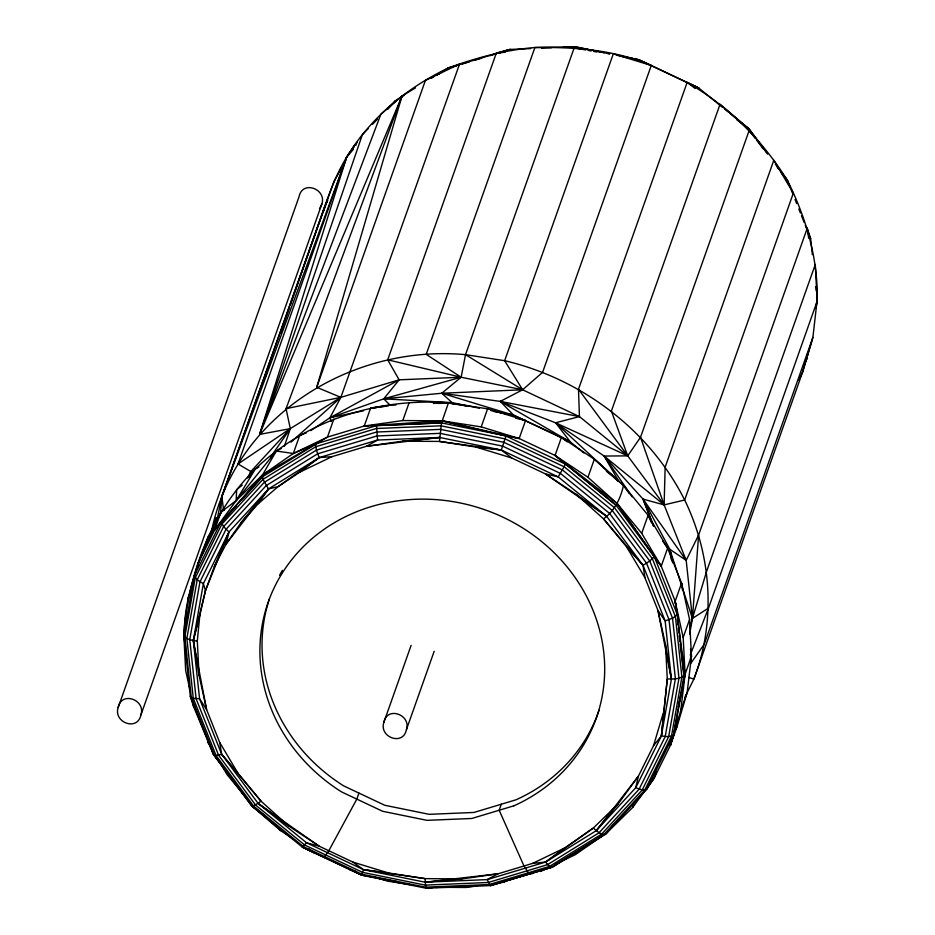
<?xml version="1.0" encoding="UTF-8"?>
<svg xmlns="http://www.w3.org/2000/svg" width="935" height="935" viewBox="0 0 935 935"><rect width="100%" height="100%" fill="white"/><g stroke="black" fill="none" stroke-linecap="round" stroke-linejoin="round"><path stroke-width="1.4" d="M292.643 838.566L280.886 830.771L251.597 805.83L213.437 754.428L193.674 706.837L190.296 696.294L183.774 633.79C188.59 573.33 211.263 512.205 255.197 469.16C306.014 420.037 378.617 397.62 448.484 402.798L452.131 402.658L479.316 408.198M684.817 697.381L693.863 679.126L802.534 372.27L812.889 337.43L817.19 299.609C818.02 257.966 805.912 217.575 787.504 180.572C762.481 140.344 728.295 106.076 687.143 82.409L578.484 389.264L579.455 416.601L627.712 455.859L664.119 504.888L686.185 560.346L692.426 618.444L689.668 634.07M310.852 430.579L329.88 417.793L383.771 398.824L441.776 393.238L500.272 401.395L555.554 422.784L604.162 456.058L643.046 499.115L664.119 504.888L665.147 467.149L773.806 160.294L793.336 193.148L684.665 500.003C711.652 555.437 716.152 621.331 693.863 679.126L688.779 677.396M689.633 627.993L692.426 618.444L698.609 535.019L807.267 228.163L810.645 238.706L812.363 254.647M220.496 513.853L221.852 496.543L324.585 206.88C332.498 184.172 341.707 161.03 357.252 142.389M618.175 803.866L593.363 828.013L564.588 848.033L532.564 863.414L498.063 873.793L461.948 878.912L425.098 878.631L388.434 872.974L352.846 862.07L319.209 846.198L288.354 825.734L261.052 801.201L237.957 773.187L219.655 742.378L206.588 709.548L199.073 675.502L193.323 640.545L205.478 590.569L214.325 566.587L226.188 543.901L240.903 522.817L258.282 503.649L278.069 486.644L299.995 472.046L332.018 456.654L366.52 446.275L402.634 441.168L439.485 441.437L476.149 447.094L511.737 457.998L545.374 473.87L576.229 494.334L603.531 518.878L626.625 546.893L644.928 577.69L657.995 610.52L665.51 644.566L667.274 678.997L661.361 736.02L635.718 787.726L596.214 830.712L545.549 862.058L487.17 879.613L425.051 882.196L363.434 869.632L306.516 842.762L258.165 803.434L221.7 754.311L199.576 698.749L193.323 640.545L203.362 583.639L229.005 531.945L268.509 488.947L319.186 457.612L377.565 440.046L439.672 437.463L501.3 450.027L558.218 476.897L606.558 516.237L643.035 565.348L665.147 620.91L671.4 679.126L661.361 736.02L653.553 745.616L638.395 776.179L618.175 803.866L596.214 830.712L601.579 834.172L605.319 834.371L646.646 789.397L654.266 777.897L670.43 745.312L676.823 727.255L687.178 692.426L691.456 656.195L689.574 619.473L681.568 583.148L667.625 548.132L648.095 515.279L623.47 485.394L594.344 459.225L561.444 437.393L513.642 415.198L441.776 393.238L461.142 377.237L465.525 354.669L574.195 47.814L575.189 46.75L609.363 53.727M332.018 456.654L319.186 457.612L278.069 486.644L268.509 488.947L262.98 479.351L262.606 474.84L276.304 451.021L281.47 448.391M199.073 675.502L197.308 641.071L199.786 615.51L205.478 590.569L229.005 531.945L223.582 526.627L221.092 521.753L262.419 476.78L327.46 437.077L364.264 426.009L402.786 420.551L442.091 420.843L481.209 426.886L519.17 438.515L555.051 455.45L587.951 477.271L617.077 503.451L641.702 533.324L661.232 566.189L675.175 601.205L683.181 637.518L685.074 674.252L680.785 710.471L670.43 745.312L671.307 741.046M118.172 707.503C113.123 722.486 137.667 731.673 140.94 714.878L321.85 204.005C326.899 189.01 302.356 179.836 299.083 196.631L118.172 707.503C121.445 690.708 146 699.894 140.94 714.878M411.131 645.325L383.853 722.369C378.839 737.224 403.172 746.329 406.409 729.686L434.179 651.263M406.409 729.686C411.423 714.831 387.09 705.738 383.853 722.369M185.539 648.247C179.964 609.667 195.368 571.963 208.318 536.293L210.176 534.107M251.76 804.591L252.228 806.344L253.607 806.087L261.052 801.201L221.7 754.311L219.655 742.378M215.693 520.503L211.497 531.384C234.837 415.865 351.782 344.127 465.525 354.669L522.642 389.79L579.455 416.601L555.554 422.784L627.712 455.859L640.522 437.264L749.18 130.409L749.344 129.17L720.055 104.229L611.385 411.084L627.712 455.859L604.162 456.058L618.713 481.28L623.47 485.394L629.302 493.668M197.308 641.071C192.575 640.37 186.509 639.902 183.763 635.391L194.258 575.855L198.407 562.73L220.964 512.088L224.084 509.084M670.43 745.312L673.481 735.296L683.988 675.76L677.443 614.856L675.175 601.205L681.568 583.148L682.538 590.312M804.766 363.002L806.683 359.145L807.688 353.477M815.682 308.118L817.19 299.609L816.722 295.261M249.902 476.92L250.86 471.544L290.294 428.627L340.866 397.352L399.14 379.82L461.142 377.237L522.642 389.79L542.604 372.329L651.274 65.473C615.031 49.637 574.032 47.007 534.89 47.521C505.204 49.929 476.546 57.678 448.648 67.834C407.181 87.516 370.611 117.6 346.675 157.103L221.852 496.543L216.289 523.553M806.683 359.145L807.711 353.488M815.893 308.269L817.167 301.21L815.285 264.488L706.615 571.343L692.426 618.444L708.508 608.066L817.167 301.21M532.564 863.414L545.549 862.058L593.363 828.013L596.214 830.712L638.395 776.179L635.718 787.726L642.24 789.923L646.646 789.397L673.481 735.296L685.074 674.252L691.456 656.195L690.486 649.03M371.546 425.717L441.519 422.9L519.17 438.515L525.563 420.458L487.602 408.829L448.484 402.798L441.519 422.9L439.485 441.437L501.3 450.027L511.737 457.998M183.763 635.391L188.356 612.6M197.262 568.422L198.407 562.73L214.571 530.133L220.964 512.088L236.158 500.599L262.606 474.84L293.298 453.487L327.46 437.077L333.853 419.032M678.331 706.93L685.074 674.252L677.501 618.386M675.526 729.873L678.576 718.735M690.579 660.461L691.456 656.195L690.369 658.894M323.627 211.076L327.46 199.704M199.786 615.51L193.323 640.545L206.588 709.548L199.576 698.749L193.288 698.34L190.296 696.294L213.437 754.428L228.245 773.818M316.731 387.312L425.402 80.457L459.564 64.036L340.866 397.352L316.731 387.312L402.015 96.024L415.514 87.867M638.991 60.763L639.26 59.828L616.481 55.177M653.553 745.616L663.254 712.961M402.015 96.024L259.591 434.413L380.907 114.163L402.015 96.024L286.052 408.653L290.294 428.627L259.591 434.413L346.675 157.103L353.266 149.495M284.404 446.252L290.294 428.627L238.016 463.959L250.86 471.544L248.733 476.967M371.464 425.53L442.091 420.843L505.999 436.061L501.3 450.027L476.149 447.094M259.591 434.413L362.383 134.617L368.425 128.434M216.289 517.628L211.497 531.384L216.429 517.651M264.687 378.757L267.083 371.885M280.5 333.374L289.605 307.253M290.563 304.506L324.585 206.88L327.753 200.359M238.016 463.959L346.675 157.103M190.284 691.468L185.656 670.512L183.774 633.79L184.686 631.219M205.478 590.569L203.362 583.639L197.191 579.852L194.258 575.855L221.092 521.753L214.571 530.133L236.158 500.599L276.304 451.021L293.298 453.487L299.691 435.441L306.4 432.8M395.902 404.995L390.14 405.229L383.771 398.824L399.14 379.82L387.698 359.823L496.356 52.968L509.727 49.45L530.694 48.608M402.786 420.551L409.179 402.506M481.209 426.886L487.602 408.829M358.958 793.09L356.819 799.109L328.816 850.733L324.048 857.43M583.919 452.972L570.455 442.021L561.444 437.393L555.051 455.45L616.142 505.321L661.232 566.189L667.625 548.132L662.623 541.003M587.951 477.271L594.344 459.225L618.713 481.28L614.131 477.773M501.3 804.229L499.173 810.248L523.997 865.997L528.415 872.752L532.237 873.711M644.928 577.69L643.035 565.348L603.531 518.878C614.587 510.861 620.606 498.542 623.47 485.394M641.702 533.324L648.095 515.279L651.601 522.794M683.181 637.518L689.574 619.473M352.846 862.07L363.434 869.632L425.098 878.631L425.752 888.25L491.214 885.55L552.304 867.166L605.319 834.371L632.691 807.443L633.603 804.86M656.557 771.457L654.266 777.897L632.691 807.443M680.785 710.471L687.178 692.426M321.85 204.005L319.49 208.926M690.24 655.084L708.508 608.066M214.325 566.587L229.005 531.945L226.188 543.901L268.509 488.947L258.282 503.649M686.185 560.346L643.046 499.115L669.764 549.266L686.185 560.346L698.609 535.019M247.658 477.995L250.86 471.544M798.654 380.089L802.534 372.27L812.889 337.43L704.219 644.285L690.801 663.336M190.436 593.024L188.064 597.57L188.379 600.363M286.052 408.653L340.866 397.352L329.88 417.793L331.364 421.521M198.407 562.73L198.886 561.865M341.707 167.762L334.017 181.297L221.852 496.543L223.652 510.545M351.502 150.535L354.295 145.603L356.142 144.995M270.554 457.121L290.294 428.627M673.481 735.296L668.642 736.698L661.361 736.02L667.274 678.997C673.235 679.032 681.112 679.57 685.074 674.252M240.903 522.817L268.509 488.947M393.74 102.803L395.622 100.629L404.259 95.288M605.319 834.371L619.438 818.078M219.281 524.722L262.606 474.84L315.446 443.985L376.524 425.612L441.519 422.9M606.231 833.202L618.479 819.107M219.363 524.804L236.59 505.59M241.37 500.26L262.419 476.78M616.142 505.321L555.051 455.45L617.077 503.451L654.301 556.722L649.778 561.023L643.035 565.348L626.625 546.893M387.756 109.196L395.622 100.629L387.569 108.869M372.457 124.32L377.495 119.166M291.065 442.138L340.866 397.352M242.247 485.16L236.672 489.613L236.158 500.599L255.197 469.16L258.925 466.997M697.58 88.416L698.445 87.761L722.358 107.221M299.995 472.046L319.186 457.612L316.404 450.109L315.446 443.985L293.298 453.487M564.588 848.033L545.549 862.058L549.429 866.441L552.304 867.166L602.561 835.516M220.964 512.088L224.447 509.563M602.689 835.656L575.539 854.543L555.834 864.01M436.318 75.454L448.648 67.834L509.727 49.45L511.62 50.49M431.467 78.224L433.922 76.74M436.376 75.256L448.648 67.834L458.173 65.216M545.117 868.779L541.377 870.964L545.327 869.059M600.001 836.825L602.491 835.376M399.14 379.82L329.88 417.793L363.505 410.781M465.525 354.669L504.643 360.7L522.642 389.79L500.272 401.395L513.642 415.198L570.455 442.021L555.554 422.784L618.713 481.28L606.359 471.24M462.311 63.966L469.218 61.897M474.735 60.237L481.63 58.157M489.905 55.668L494.042 54.417M499.57 52.757L510.603 49.438M461.948 878.912L425.051 882.196L498.063 873.793L487.17 879.613L490.337 885.562L551.042 867.294L603.729 834.71L644.799 790.005L671.47 736.242L681.907 677.08L675.409 616.562L652.408 558.791L614.482 507.717L564.214 466.81L505.029 438.877L440.958 425.811L376.373 428.499L315.668 446.755L262.98 479.351L221.911 524.044L195.251 577.807L184.803 636.969L191.313 697.498L214.302 755.27L252.228 806.344M552.304 867.166L490.337 885.562M604.162 52.757L574.721 46.75L534.89 47.521L426.22 354.377L461.142 377.237L383.771 398.824L452.131 402.658L441.776 393.238L522.642 389.79M632.107 496.777L604.162 456.058L664.119 504.888L684.665 500.003C649.299 429.539 580.997 378.605 504.643 360.7L613.302 53.844L651.274 65.473M380.323 407.274L388.738 405.521M477.469 885.866L466.062 887.479L435.488 887.257M500.307 882.628L504.584 882.032L500.26 882.313M388.75 405.428L370.657 407.964L364.264 426.009L376.524 425.612L377.565 440.046L366.52 446.275L439.672 437.463L402.634 441.168M496.356 52.968L505.064 52.278M568.924 47.206L574.721 46.75M425.752 888.25L432.028 887.794M436.376 887.444L443.634 886.871M500.225 882.371L504.584 882.032M438.398 403.464L448.484 402.798L461.235 405.229M368.589 425.729L364.264 426.009L368.635 425.834M440.502 403.417L452.131 402.658L433.396 403.429M541.505 48.129L551.615 47.708M563.174 47.229L575.189 46.75M388.434 872.974L363.434 869.632L361.681 875.172L426.22 888.25M409.986 884.603L387.639 881.156L372.726 876.586M574.195 47.814L585.497 49.917M588.325 50.443L591.154 50.969M593.97 51.495L596.799 52.021M623.657 57.012L626.485 57.538M629.302 58.063L639.201 59.898L698.761 88.019L639.26 59.828L620.98 56.182M387.183 879.835L361.74 875.102L349.678 869.527L355.101 871.186M390.012 880.349L397.071 881.67M464.064 405.767L466.892 406.304M493.809 411.423L513.642 415.198L490.758 410.535M579.455 416.601L500.272 401.395L570.455 442.021M606.967 53.33L609.76 53.903M448.484 402.798L455.485 404.399M515.758 418.214L525.563 420.458M442.091 420.843L519.17 438.515M387.698 359.823L461.142 377.237M505.999 436.061L565.558 464.169L558.218 476.897L545.374 473.87L606.558 516.237L576.229 494.334M288.354 825.734L258.165 803.434L319.209 846.198L306.516 842.762L302.496 847.239L361.74 875.102L302.496 847.239L251.597 805.83L265.423 816.22M698.761 88.019L687.143 82.409L695.208 88.474M302.192 846.981L313.798 852.591L309.193 849.132M309.099 849.471L313.798 852.591M736.675 119.645L749.344 129.17L766.688 152.534M561.444 437.393L567.171 441.787M724.613 109.044L727.979 111.791M730.235 113.626L749.344 129.17L748.713 128.656L767.682 154.193M265.785 817.19L280.886 830.771M781.473 172.765L787.504 180.572L790.192 187.327M213.437 754.428L216.055 755.527L221.7 754.311L237.957 773.187M809.64 237.502L810.645 238.706L805.269 225.183M247.202 799.063L227.135 774.706L217.013 757.677M749.18 130.409L755.281 138.392M757.023 140.671L763.112 148.653M781.403 172.589L787.504 180.572L781.438 172.391M229.987 776.097L236.087 784.068M242.188 792.05L247.413 798.887M775.36 164.209L778.832 168.884M777.16 166.968L778.878 169.282M578.484 389.264L627.712 455.859M617.077 503.451L661.232 566.189M210.106 745.405L207.617 741.852L209.779 745.499M791.267 190.027L792.892 194.083M795.042 199.494L796.655 203.549M798.806 208.961L800.418 213.016M801.494 215.716L804.182 222.472M786.639 179.73L788.24 183.763M654.301 556.722L677.443 614.856L672.534 618.21L665.147 620.91L657.995 610.52L671.4 679.126L665.51 644.566M653.717 526.195L643.046 499.115L653.542 526.241M640.522 437.264L664.119 504.888M671.213 559.294L669.764 549.266L692.426 618.444M670.091 550.645L673.06 563.127M191.827 698.457L193.674 706.837M669.764 549.266L672.335 561.9M807.267 228.163L808.658 238.168M816.793 296.746L817.19 299.609M186.135 652.537L186.532 655.4M675.947 606.932L676.917 614.096M183.774 633.79L184.744 640.954M185.13 643.818L185.516 646.681M676.461 724.461L676.823 727.255M675.853 606.944L676.192 609.807M677.372 619.847L677.887 624.148M678.389 628.449L678.904 632.75M679.242 635.613L679.92 641.352M680.259 644.215L683.988 675.76M815.788 286.554L816.255 290.902M669.904 550.715L670.208 553.613M681.568 583.148L681.65 586.046M599.054 710.296A173.992 159.195 19.5 0 1 516.015 799.799L473.928 812.457L429.153 814.327L384.729 805.257L343.694 785.891A173.992 159.195 19.5 0 1 269.338 599.101M279.565 575.329A173.992 159.195 19.5 0 1 282.417 570.292M197.191 579.852L186.86 638.418L193.288 698.34L216.055 755.527L253.607 806.087L303.361 846.584L361.962 874.237L425.39 887.175L489.332 884.51L549.429 866.441L601.579 834.172L642.24 789.923L668.642 736.698L678.974 678.132L672.534 618.21L649.778 561.023L612.226 510.452L562.461 469.966L503.871 442.313L440.443 429.375L376.501 432.028L316.404 450.109L264.254 482.378L223.582 526.627L197.191 579.852M199.961 581.839L189.758 639.633L196.116 698.761L218.58 755.199L255.629 805.093L304.74 845.053L362.558 872.343L425.144 885.118L488.245 882.488L547.548 864.653L599.019 832.804L639.143 789.14L665.194 736.616L675.397 678.822L669.039 619.695L646.576 563.256L609.526 513.362L560.416 473.402L502.598 446.112L440.011 433.349L376.91 435.967L317.608 453.814L266.136 485.651L226.013 529.315L199.961 581.839M354.295 145.603L352.401 149.518L354.295 145.603M654.266 777.897L651.45 781.157L654.266 777.897M513.888 805.818L471.801 818.476L427.014 820.346L382.602 811.276L341.567 791.91A173.992 159.195 19.5 0 1 303.676 546.344A173.992 159.195 19.5 0 1 567.685 567.65A173.992 159.195 19.5 0 1 513.888 805.818M376.419 407.578L370.657 407.964L376.478 407.578M675.561 604.068L675.175 601.205L675.514 604.068"/></g></svg>
